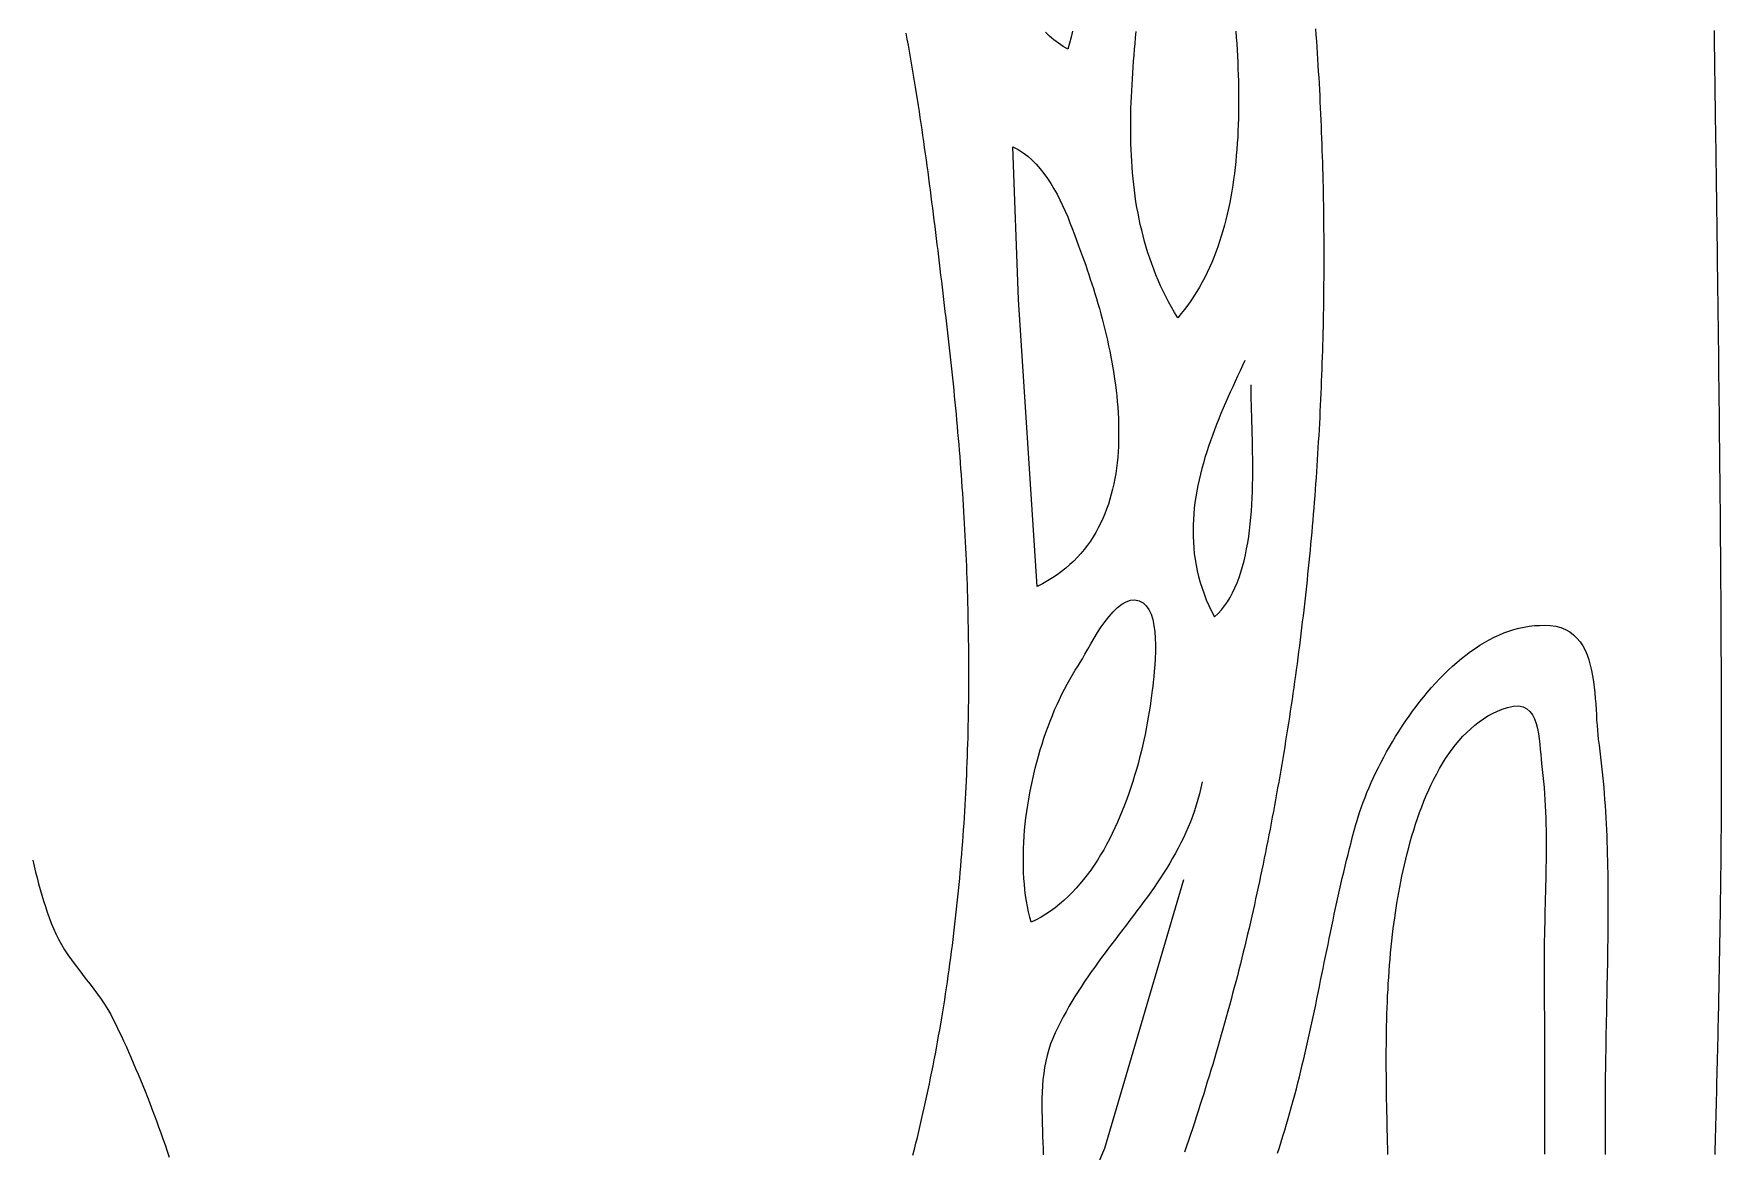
# Model space of a CAD drawing. Header units: millimetres. Extents: x 39 to 1143, y 32 to 1572.
# Drawn here: x 866.2 to 1142.5, y 869.6 to 1052.6 of the extents above; entities that cross this region are included whole.
import ezdxf

# ---------------------------------------------------------------- set-up
doc = ezdxf.new("R2010")
doc.units = ezdxf.units.MM
doc.layers.add('0_0_0', color=3, linetype='Continuous')

msp = doc.modelspace()

# ---------------------------------------------------------------- linework, layer by layer
at = {"layer": '0_0_0'}
for points in [[(1036.26, 1053), (1036.04, 1052.02), (1035.8, 1051.04), (1035.52, 1050.06), (1034.75, 1050.49), (1033.99, 1050.99), (1033.25, 1051.55), (1032.54, 1052.16), (1031.84, 1052.82)], [(1063.03, 1052.98), (1063.1, 1051.96), (1063.17, 1050.94), (1063.23, 1049.91), (1063.29, 1048.89), (1063.34, 1047.87), (1063.38, 1046.84), (1063.42, 1045.82), (1063.45, 1044.79), (1063.47, 1043.77), (1063.48, 1042.74), (1063.49, 1041.72), (1063.48, 1040.7), (1063.47, 1039.68), (1063.45, 1038.67), (1063.42, 1037.65), (1063.38, 1036.64), (1063.33, 1035.64), (1063.27, 1034.63), (1063.2, 1033.63), (1063.11, 1032.64), (1063.02, 1031.65), (1062.91, 1030.67), (1062.8, 1029.69), (1062.67, 1028.72), (1062.53, 1027.75), (1062.37, 1026.79), (1062.21, 1025.84), (1062.03, 1024.9), (1061.83, 1023.96), (1061.62, 1023.03), (1061.4, 1022.11), (1061.17, 1021.2), (1060.91, 1020.3), (1060.65, 1019.4), (1060.37, 1018.52), (1060.07, 1017.65), (1059.75, 1016.79), (1059.43, 1015.94), (1059.08, 1015.1), (1058.72, 1014.27), (1058.34, 1013.46), (1057.94, 1012.66), (1057.52, 1011.87), (1057.09, 1011.09), (1056.64, 1010.33), (1056.17, 1009.58), (1055.68, 1008.84), (1055.17, 1008.13), (1054.64, 1007.42), (1054.09, 1006.73), (1053.52, 1006.06), (1053, 1006.92), (1052.5, 1007.79), (1052.02, 1008.66), (1051.56, 1009.54), (1051.13, 1010.42), (1050.71, 1011.3), (1050.32, 1012.19), (1049.94, 1013.09), (1049.59, 1013.99), (1049.25, 1014.89), (1048.93, 1015.79), (1048.63, 1016.7), (1048.35, 1017.62), (1048.08, 1018.53), (1047.84, 1019.45), (1047.61, 1020.38), (1047.39, 1021.3), (1047.19, 1022.23), (1047.01, 1023.16), (1046.84, 1024.1), (1046.68, 1025.04), (1046.54, 1025.98), (1046.42, 1026.92), (1046.3, 1027.87), (1046.2, 1028.81), (1046.12, 1029.76), (1046.04, 1030.71), (1045.98, 1031.67), (1045.92, 1032.62), (1045.88, 1033.58), (1045.85, 1034.54), (1045.83, 1035.5), (1045.82, 1036.46), (1045.82, 1037.42), (1045.82, 1038.39), (1045.84, 1039.35), (1045.86, 1040.32), (1045.89, 1041.29), (1045.93, 1042.25), (1045.98, 1043.22), (1046.03, 1044.19), (1046.09, 1045.16), (1046.15, 1046.13), (1046.22, 1047.1), (1046.29, 1048.07), (1046.37, 1049.04), (1046.45, 1050.01), (1046.54, 1050.97), (1046.62, 1051.94), (1046.72, 1052.91)], [(1076.08, 1053.36), (1076.15, 1052.36), (1076.22, 1051.37), (1076.29, 1050.37), (1076.36, 1049.38), (1076.42, 1048.38), (1076.48, 1047.39), (1076.54, 1046.39), (1076.6, 1045.4), (1076.65, 1044.4), (1076.71, 1043.41), (1076.76, 1042.41), (1076.81, 1041.42), (1076.86, 1040.42), (1076.9, 1039.43), (1076.95, 1038.43), (1076.99, 1037.44), (1077.03, 1036.44), (1077.07, 1035.45), (1077.1, 1034.45), (1077.14, 1033.45), (1077.17, 1032.46), (1077.2, 1031.46), (1077.23, 1030.47), (1077.26, 1029.47), (1077.28, 1028.48), (1077.31, 1027.48), (1077.33, 1026.48), (1077.35, 1025.49), (1077.36, 1024.49), (1077.38, 1023.5), (1077.39, 1022.5), (1077.4, 1021.51), (1077.41, 1020.51), (1077.42, 1019.52), (1077.43, 1018.52), (1077.43, 1017.53), (1077.43, 1016.53), (1077.43, 1015.54), (1077.43, 1014.54), (1077.43, 1013.55), (1077.42, 1012.55), (1077.41, 1011.56), (1077.41, 1010.56), (1077.39, 1009.57), (1077.38, 1008.57), (1077.37, 1007.58), (1077.35, 1006.59), (1077.33, 1005.59), (1077.31, 1004.6), (1077.29, 1003.61), (1077.26, 1002.61), (1077.23, 1001.62), (1077.21, 1000.63), (1077.17, 999.63), (1077.14, 998.64), (1077.11, 997.65), (1077.07, 996.66), (1077.03, 995.67), (1076.99, 994.67), (1076.95, 993.68), (1076.91, 992.69), (1076.86, 991.7), (1076.81, 990.71), (1076.76, 989.72), (1076.71, 988.73), (1076.66, 987.74), (1076.6, 986.75), (1076.54, 985.76), (1076.48, 984.77), (1076.42, 983.78), (1076.36, 982.79), (1076.29, 981.81), (1076.23, 980.82), (1076.16, 979.83), (1076.09, 978.84), (1076.01, 977.86), (1075.94, 976.87), (1075.86, 975.88), (1075.78, 974.9), (1075.7, 973.91), (1075.62, 972.93), (1075.54, 971.94), (1075.45, 970.96), (1075.36, 969.97), (1075.27, 968.99), (1075.18, 968.01), (1075.08, 967.03), (1074.99, 966.04), (1074.89, 965.06), (1074.79, 964.08), (1074.69, 963.1), (1074.58, 962.12), (1074.48, 961.14), (1074.37, 960.16), (1074.26, 959.18), (1074.15, 958.2), (1074.03, 957.22), (1073.92, 956.24), (1073.8, 955.26), (1073.68, 954.29), (1073.56, 953.31), (1073.43, 952.33), (1073.31, 951.36), (1073.18, 950.38), (1073.05, 949.41), (1072.92, 948.43), (1072.79, 947.46), (1072.65, 946.49), (1072.51, 945.51), (1072.38, 944.54), (1072.23, 943.57), (1072.09, 942.6), (1071.95, 941.63), (1071.8, 940.66), (1071.65, 939.69), (1071.5, 938.72), (1071.35, 937.75), (1071.19, 936.78), (1071.03, 935.82), (1070.88, 934.85), (1070.72, 933.89), (1070.55, 932.92), (1070.39, 931.96), (1070.22, 930.99), (1070.05, 930.03), (1069.88, 929.07), (1069.71, 928.1), (1069.54, 927.14), (1069.36, 926.18), (1069.18, 925.22), (1069, 924.26), (1068.82, 923.3), (1068.63, 922.34), (1068.45, 921.39), (1068.26, 920.43), (1068.07, 919.47), (1067.88, 918.52), (1067.68, 917.56), (1067.49, 916.61), (1067.29, 915.66), (1067.09, 914.7), (1066.89, 913.75), (1066.68, 912.8), (1066.48, 911.85), (1066.27, 910.9), (1066.06, 909.95), (1065.85, 909), (1065.64, 908.06), (1065.41, 907.08), (1065.19, 906.1), (1064.96, 905.13), (1064.73, 904.15), (1064.49, 903.17), (1064.25, 902.2), (1064.01, 901.23), (1063.77, 900.25), (1063.52, 899.28), (1063.28, 898.31), (1063.03, 897.34), (1062.77, 896.37), (1062.51, 895.4), (1062.26, 894.43), (1061.99, 893.46), (1061.73, 892.49), (1061.46, 891.52), (1061.19, 890.55), (1060.92, 889.59), (1060.65, 888.62), (1060.37, 887.66), (1060.09, 886.69), (1059.81, 885.73), (1059.52, 884.77), (1059.24, 883.8), (1058.95, 882.84), (1058.65, 881.88), (1058.36, 880.92), (1058.06, 879.96), (1057.77, 879), (1057.46, 878.04), (1057.16, 877.08), (1056.86, 876.13), (1056.55, 875.17), (1056.24, 874.21), (1055.92, 873.26), (1055.61, 872.3), (1055.29, 871.35), (1054.97, 870.4), (1054.65, 869.44)], [(1141.35, 1053.11), (1141.36, 1052.11), (1141.37, 1051.11), (1141.39, 1050.11), (1141.4, 1049.11), (1141.42, 1048.11), (1141.43, 1047.11), (1141.44, 1046.1), (1141.46, 1045.1), (1141.47, 1044.1), (1141.49, 1043.1), (1141.5, 1042.1), (1141.51, 1041.1), (1141.53, 1040.1), (1141.54, 1039.1), (1141.55, 1038.1), (1141.57, 1037.1), (1141.58, 1036.1), (1141.6, 1035.1), (1141.61, 1034.1), (1141.62, 1033.1), (1141.64, 1032.1), (1141.65, 1031.1), (1141.67, 1030.1), (1141.68, 1029.1), (1141.69, 1028.1), (1141.71, 1027.1), (1141.72, 1026.1), (1141.73, 1025.1), (1141.75, 1024.1), (1141.76, 1023.09), (1141.78, 1022.09), (1141.79, 1021.09), (1141.8, 1020.09), (1141.82, 1019.09), (1141.83, 1018.09), (1141.84, 1017.09), (1141.86, 1016.09), (1141.87, 1015.09), (1141.88, 1014.09), (1141.89, 1013.09), (1141.91, 1012.09), (1141.92, 1011.09), (1141.93, 1010.09), (1141.95, 1009.09), (1141.96, 1008.09), (1141.97, 1007.09), (1141.98, 1006.09), (1142, 1005.09), (1142.01, 1004.09), (1142.02, 1003.08), (1142.03, 1002.08), (1142.05, 1001.08), (1142.06, 1000.08), (1142.07, 999.08), (1142.08, 998.08), (1142.09, 997.08), (1142.1, 996.08), (1142.12, 995.08), (1142.13, 994.08), (1142.14, 993.08), (1142.15, 992.08), (1142.16, 991.08), (1142.17, 990.08), (1142.18, 989.08), (1142.19, 988.08), (1142.2, 987.08), (1142.21, 986.08), (1142.22, 985.08), (1142.23, 984.08), (1142.24, 983.08), (1142.25, 982.07), (1142.26, 981.07), (1142.27, 980.07), (1142.28, 979.07), (1142.29, 978.07), (1142.3, 977.07), (1142.31, 976.07), (1142.32, 975.07), (1142.33, 974.07), (1142.34, 973.07), (1142.35, 972.07), (1142.35, 971.07), (1142.36, 970.07), (1142.37, 969.07), (1142.38, 968.07), (1142.38, 967.07), (1142.39, 966.07), (1142.4, 965.07), (1142.41, 964.07), (1142.41, 963.07), (1142.42, 962.07), (1142.43, 961.07), (1142.43, 960.07), (1142.44, 959.06), (1142.44, 958.06), (1142.45, 957.06), (1142.46, 956.06), (1142.46, 955.06), (1142.47, 954.06), (1142.47, 953.06), (1142.48, 952.06), (1142.48, 951.06), (1142.49, 950.06), (1142.49, 949.06), (1142.49, 948.06), (1142.5, 947.06), (1142.5, 946.06), (1142.5, 945.06), (1142.51, 944.06), (1142.51, 943.06), (1142.51, 942.06), (1142.51, 941.06), (1142.52, 940.06), (1142.52, 939.06), (1142.52, 938.06), (1142.52, 937.06), (1142.52, 936.06), (1142.52, 935.06), (1142.52, 934.06), (1142.52, 933.06), (1142.52, 932.06), (1142.52, 931.06), (1142.52, 930.06), (1142.52, 929.06), (1142.52, 928.06), (1142.51, 927.05), (1142.51, 926.05), (1142.51, 925.05), (1142.5, 924.05), (1142.49, 923.05), (1142.49, 922.05), (1142.48, 921.05), (1142.47, 920.05), (1142.46, 919.05), (1142.45, 918.05), (1142.44, 917.05), (1142.43, 916.05), (1142.42, 915.05), (1142.41, 914.05), (1142.4, 913.05), (1142.38, 912.05), (1142.37, 911.05), (1142.36, 910.05), (1142.34, 909.05), (1142.33, 908.05), (1142.31, 907.05), (1142.29, 906.05), (1142.28, 905.04), (1142.26, 904.04), (1142.24, 903.04), (1142.23, 902.04), (1142.21, 901.04), (1142.19, 900.04), (1142.17, 899.04), (1142.15, 898.04), (1142.13, 897.04), (1142.11, 896.04), (1142.09, 895.04), (1142.07, 894.04), (1142.05, 893.04), (1142.03, 892.04), (1142.01, 891.04), (1141.98, 890.04), (1141.96, 889.04), (1141.94, 888.04), (1141.92, 887.04), (1141.89, 886.04), (1141.87, 885.04), (1141.85, 884.04), (1141.82, 883.04), (1141.8, 882.04), (1141.77, 881.04), (1141.75, 880.04), (1141.73, 879.04), (1141.7, 878.04), (1141.68, 877.04), (1141.65, 876.04), (1141.63, 875.04), (1141.6, 874.04), (1141.58, 873.04), (1141.55, 872.04), (1141.53, 871.04), (1141.5, 870.04), (1141.48, 869.04)], [(1010.16, 868.95), (1010.41, 869.92), (1010.65, 870.88), (1010.88, 871.85), (1011.12, 872.82), (1011.35, 873.79), (1011.57, 874.76), (1011.79, 875.73), (1012.01, 876.71), (1012.23, 877.68), (1012.44, 878.65), (1012.65, 879.63), (1012.85, 880.61), (1013.05, 881.58), (1013.25, 882.56), (1013.44, 883.54), (1013.63, 884.52), (1013.82, 885.5), (1014, 886.48), (1014.18, 887.46), (1014.36, 888.45), (1014.53, 889.43), (1014.7, 890.41), (1014.87, 891.4), (1015.03, 892.38), (1015.19, 893.37), (1015.35, 894.36), (1015.5, 895.35), (1015.65, 896.33), (1015.8, 897.32), (1015.94, 898.31), (1016.08, 899.3), (1016.22, 900.29), (1016.36, 901.29), (1016.49, 902.28), (1016.61, 903.27), (1016.74, 904.26), (1016.86, 905.26), (1016.98, 906.25), (1017.09, 907.25), (1017.2, 908.24), (1017.31, 909.24), (1017.42, 910.23), (1017.52, 911.23), (1017.62, 912.23), (1017.72, 913.23), (1017.81, 914.22), (1017.9, 915.22), (1017.99, 916.22), (1018.07, 917.22), (1018.16, 918.22), (1018.23, 919.22), (1018.31, 920.22), (1018.38, 921.22), (1018.45, 922.22), (1018.52, 923.22), (1018.58, 924.22), (1018.65, 925.22), (1018.7, 926.23), (1018.76, 927.23), (1018.81, 928.23), (1018.86, 929.23), (1018.91, 930.24), (1018.96, 931.24), (1019, 932.24), (1019.04, 933.25), (1019.07, 934.25), (1019.11, 935.25), (1019.14, 936.26), (1019.17, 937.26), (1019.19, 938.26), (1019.22, 939.27), (1019.24, 940.27), (1019.25, 941.28), (1019.27, 942.28), (1019.28, 943.28), (1019.29, 944.29), (1019.3, 945.29), (1019.31, 946.3), (1019.31, 947.3), (1019.31, 948.3), (1019.31, 949.31), (1019.3, 950.31), (1019.29, 951.32), (1019.28, 952.32), (1019.27, 953.32), (1019.26, 954.33), (1019.24, 955.33), (1019.22, 956.33), (1019.2, 957.34), (1019.18, 958.34), (1019.15, 959.34), (1019.12, 960.35), (1019.09, 961.35), (1019.06, 962.35), (1019.02, 963.35), (1018.99, 964.35), (1018.95, 965.36), (1018.9, 966.36), (1018.86, 967.36), (1018.81, 968.36), (1018.76, 969.36), (1018.71, 970.36), (1018.66, 971.36), (1018.61, 972.36), (1018.55, 973.35), (1018.49, 974.35), (1018.43, 975.35), (1018.36, 976.35), (1018.3, 977.35), (1018.23, 978.34), (1018.16, 979.34), (1018.09, 980.33), (1018.02, 981.33), (1017.94, 982.32), (1017.86, 983.32), (1017.78, 984.31), (1017.7, 985.31), (1017.62, 986.3), (1017.53, 987.29), (1017.45, 988.28), (1017.36, 989.27), (1017.27, 990.26), (1017.17, 991.25), (1017.08, 992.24), (1016.98, 993.23), (1016.89, 994.22), (1016.79, 995.21), (1016.68, 996.19), (1016.58, 997.18), (1016.48, 998.16), (1016.37, 999.15), (1016.26, 1000.13), (1016.15, 1001.11), (1016.04, 1002.1), (1015.92, 1003.08), (1015.81, 1004.06), (1015.69, 1005.06), (1015.57, 1006.06), (1015.45, 1007.06), (1015.34, 1008.06), (1015.22, 1009.06), (1015.1, 1010.06), (1014.98, 1011.06), (1014.86, 1012.05), (1014.74, 1013.05), (1014.62, 1014.05), (1014.5, 1015.05), (1014.38, 1016.04), (1014.26, 1017.04), (1014.14, 1018.04), (1014.02, 1019.03), (1013.9, 1020.03), (1013.77, 1021.02), (1013.65, 1022.01), (1013.52, 1023.01), (1013.4, 1024), (1013.27, 1024.99), (1013.14, 1025.99), (1013.01, 1026.98), (1012.88, 1027.97), (1012.75, 1028.96), (1012.62, 1029.95), (1012.48, 1030.94), (1012.35, 1031.93), (1012.21, 1032.92), (1012.07, 1033.91), (1011.93, 1034.9), (1011.79, 1035.89), (1011.64, 1036.88), (1011.49, 1037.87), (1011.35, 1038.86), (1011.2, 1039.84), (1011.05, 1040.83), (1010.89, 1041.82), (1010.74, 1042.8), (1010.58, 1043.79), (1010.42, 1044.78), (1010.25, 1045.76), (1010.09, 1046.75), (1009.92, 1047.73), (1009.75, 1048.72), (1009.58, 1049.7), (1009.4, 1050.68), (1009.23, 1051.67), (1009.05, 1052.65)], [(1064.52, 999.06), (1064.12, 998.21), (1063.72, 997.35), (1063.31, 996.49), (1062.91, 995.63), (1062.52, 994.76), (1062.12, 993.89), (1061.73, 993.01), (1061.34, 992.13), (1060.97, 991.25), (1060.59, 990.37), (1060.23, 989.48), (1059.87, 988.59), (1059.53, 987.69), (1059.19, 986.79), (1058.87, 985.89), (1058.56, 984.99), (1058.26, 984.08), (1057.98, 983.17), (1057.71, 982.26), (1057.46, 981.35), (1057.23, 980.43), (1057.01, 979.51), (1056.81, 978.59), (1056.64, 977.67), (1056.48, 976.75), (1056.34, 975.82), (1056.23, 974.89), (1056.14, 973.96), (1056.07, 973.03), (1056.03, 972.1), (1056.02, 971.16), (1056.03, 970.23), (1056.07, 969.29), (1056.14, 968.36), (1056.23, 967.42), (1056.36, 966.48), (1056.52, 965.54), (1056.72, 964.6), (1056.94, 963.66), (1057.2, 962.71), (1057.49, 961.77), (1057.83, 960.83), (1058.19, 959.89), (1058.6, 958.94), (1059.04, 958), (1059.52, 957.06), (1060.11, 957.61), (1060.66, 958.21), (1061.17, 958.86), (1061.65, 959.54), (1062.09, 960.26), (1062.51, 961.02), (1062.89, 961.82), (1063.24, 962.65), (1063.57, 963.51), (1063.87, 964.39), (1064.14, 965.31), (1064.38, 966.25), (1064.61, 967.21), (1064.8, 968.19), (1064.98, 969.19), (1065.14, 970.21), (1065.27, 971.24), (1065.39, 972.29), (1065.49, 973.34), (1065.58, 974.41), (1065.65, 975.48), (1065.7, 976.55), (1065.74, 977.63), (1065.77, 978.7), (1065.79, 979.78), (1065.8, 980.85), (1065.8, 981.91), (1065.79, 982.97), (1065.78, 984.02), (1065.76, 985.05), (1065.74, 986.07), (1065.71, 987.08), (1065.69, 988.06), (1065.66, 989.03), (1065.63, 989.97), (1065.6, 990.89), (1065.58, 991.79), (1065.56, 992.65), (1065.54, 993.49), (1065.53, 994.29), (1065.52, 995.06)], [(1069.87, 869.26), (1070.17, 870.19), (1070.46, 871.13), (1070.75, 872.06), (1071.05, 873.02), (1071.34, 873.99), (1071.62, 874.95), (1071.9, 875.92), (1072.17, 876.89), (1072.44, 877.86), (1072.7, 878.84), (1072.95, 879.81), (1073.2, 880.79), (1073.45, 881.76), (1073.69, 882.74), (1073.92, 883.72), (1074.15, 884.7), (1074.38, 885.68), (1074.61, 886.67), (1074.83, 887.65), (1075.05, 888.63), (1075.26, 889.62), (1075.48, 890.6), (1075.69, 891.59), (1075.9, 892.58), (1076.11, 893.56), (1076.31, 894.55), (1076.51, 895.54), (1076.72, 896.53), (1076.92, 897.52), (1077.12, 898.5), (1077.32, 899.49), (1077.52, 900.48), (1077.73, 901.47), (1077.93, 902.46), (1078.13, 903.45), (1078.33, 904.43), (1078.54, 905.42), (1078.74, 906.41), (1078.95, 907.39), (1079.16, 908.38), (1079.37, 909.37), (1079.58, 910.35), (1079.8, 911.33), (1080.02, 912.32), (1080.24, 913.3), (1080.46, 914.28), (1080.69, 915.26), (1080.92, 916.24), (1081.16, 917.22), (1081.4, 918.19), (1081.65, 919.17), (1081.9, 920.14), (1082.15, 921.12), (1082.41, 922.09), (1082.68, 923.06), (1082.88, 923.76), (1083.1, 924.48), (1083.35, 925.22), (1083.61, 925.97), (1083.89, 926.74), (1084.19, 927.52), (1084.51, 928.32), (1084.85, 929.12), (1085.21, 929.94), (1085.59, 930.76), (1085.98, 931.59), (1086.39, 932.42), (1086.82, 933.26), (1087.26, 934.11), (1087.72, 934.95), (1088.2, 935.8), (1088.7, 936.64), (1089.2, 937.48), (1089.73, 938.32), (1090.27, 939.16), (1090.82, 939.98), (1091.39, 940.81), (1091.97, 941.62), (1092.57, 942.42), (1093.18, 943.21), (1093.8, 943.99), (1094.44, 944.76), (1095.09, 945.51), (1095.75, 946.24), (1096.42, 946.96), (1097.11, 947.66), (1097.8, 948.34), (1098.51, 949), (1099.23, 949.63), (1099.96, 950.24), (1100.7, 950.82), (1101.45, 951.38), (1102.2, 951.91), (1102.97, 952.42), (1103.75, 952.89), (1104.53, 953.33), (1105.32, 953.73), (1106.12, 954.1), (1106.93, 954.44), (1107.75, 954.74), (1108.57, 955), (1109.4, 955.22), (1110.24, 955.4), (1111.08, 955.54), (1111.93, 955.64), (1112.78, 955.69), (1113.64, 955.7), (1114.51, 955.66), (1115.43, 955.53), (1116.27, 955.31), (1117.04, 955.01), (1117.73, 954.61), (1118.35, 954.14), (1118.9, 953.6), (1119.4, 953), (1119.83, 952.33), (1120.22, 951.61), (1120.55, 950.84), (1120.83, 950.04), (1121.08, 949.19), (1121.29, 948.32), (1121.46, 947.42), (1121.6, 946.51), (1121.72, 945.59), (1121.82, 944.66), (1121.9, 943.73), (1121.97, 942.81), (1122.02, 941.9), (1122.07, 941.01), (1122.12, 940.14), (1122.18, 939.31), (1122.24, 938.51), (1122.31, 937.76), (1122.39, 937.06), (1122.53, 936.08), (1122.65, 935.09), (1122.77, 934.11), (1122.88, 933.12), (1122.99, 932.13), (1123.09, 931.14), (1123.18, 930.15), (1123.27, 929.16), (1123.35, 928.17), (1123.42, 927.17), (1123.49, 926.18), (1123.55, 925.18), (1123.61, 924.18), (1123.67, 923.18), (1123.71, 922.18), (1123.76, 921.18), (1123.8, 920.18), (1123.83, 919.18), (1123.86, 918.18), (1123.89, 917.18), (1123.91, 916.17), (1123.93, 915.17), (1123.94, 914.16), (1123.95, 913.16), (1123.96, 912.15), (1123.97, 911.15), (1123.97, 910.14), (1123.97, 909.13), (1123.97, 908.13), (1123.96, 907.12), (1123.95, 906.11), (1123.94, 905.1), (1123.93, 904.1), (1123.92, 903.09), (1123.91, 902.08), (1123.89, 901.08), (1123.87, 900.07), (1123.85, 899.06), (1123.83, 898.06), (1123.81, 897.05), (1123.79, 896.04), (1123.77, 895.04), (1123.75, 894.03), (1123.73, 893.03), (1123.71, 892.03), (1123.69, 891.02), (1123.67, 890.02), (1123.65, 889.02), (1123.63, 888.02), (1123.61, 887.02), (1123.6, 886.02), (1123.58, 885.02), (1123.57, 884.02), (1123.55, 883.02), (1123.54, 882.03), (1123.54, 881.03), (1123.53, 880.04), (1123.53, 879.05), (1123.52, 878.06), (1123.52, 877.06), (1123.52, 876.06), (1123.52, 875.06), (1123.52, 874.06), (1123.52, 873.06), (1123.52, 872.06), (1123.51, 871.06), (1123.51, 870.06), (1123.51, 869.06)], [(1107.5, 942.26), (1108.48, 942.48), (1109.33, 942.5), (1110.06, 942.35), (1110.67, 942.04), (1111.18, 941.59), (1111.61, 941.02), (1111.95, 940.36), (1112.22, 939.61), (1112.44, 938.8), (1112.6, 937.95), (1112.72, 937.08), (1112.82, 936.21), (1112.89, 935.35), (1112.96, 934.52), (1113.02, 933.75), (1113.1, 933.06), (1113.22, 932.08), (1113.33, 931.09), (1113.43, 930.11), (1113.51, 929.12), (1113.59, 928.12), (1113.65, 927.13), (1113.7, 926.13), (1113.75, 925.13), (1113.78, 924.13), (1113.81, 923.13), (1113.83, 922.13), (1113.84, 921.12), (1113.85, 920.12), (1113.85, 919.11), (1113.84, 918.1), (1113.83, 917.09), (1113.82, 916.08), (1113.8, 915.08), (1113.78, 914.07), (1113.76, 913.06), (1113.73, 912.05), (1113.71, 911.04), (1113.68, 910.04), (1113.65, 909.03), (1113.63, 908.03), (1113.61, 907.03), (1113.58, 906.02), (1113.56, 905.02), (1113.55, 904.03), (1113.54, 903.03), (1113.53, 902.04), (1113.52, 901.05), (1113.52, 900.06), (1113.53, 899.06), (1113.53, 898.06), (1113.54, 897.06), (1113.54, 896.06), (1113.55, 895.06), (1113.55, 894.07), (1113.55, 893.07), (1113.56, 892.07), (1113.56, 891.07), (1113.57, 890.07), (1113.57, 889.07), (1113.57, 888.07), (1113.57, 887.08), (1113.58, 886.08), (1113.58, 885.08), (1113.58, 884.08), (1113.58, 883.08), (1113.59, 882.08), (1113.59, 881.08), (1113.59, 880.08), (1113.59, 879.08), (1113.59, 878.09), (1113.6, 877.09), (1113.6, 876.09), (1113.6, 875.09), (1113.6, 874.09), (1113.6, 873.09), (1113.6, 872.09), (1113.6, 871.09), (1113.6, 870.09), (1113.6, 869.1)], [(1087.93, 869.07), (1087.9, 870.07), (1087.88, 871.07), (1087.85, 872.07), (1087.83, 873.07), (1087.81, 874.07), (1087.79, 875.07), (1087.77, 876.07), (1087.75, 877.07), (1087.73, 878.07), (1087.71, 879.07), (1087.7, 880.06), (1087.69, 881.06), (1087.68, 882.06), (1087.67, 883.06), (1087.67, 884.06), (1087.67, 885.06), (1087.67, 886.06), (1087.68, 887.06), (1087.69, 888.06), (1087.7, 889.05), (1087.72, 890.05), (1087.75, 891.05), (1087.78, 892.05), (1087.81, 893.05), (1087.85, 894.05), (1087.89, 895.05), (1087.95, 896.05), (1088, 897.05), (1088.06, 898.05), (1088.13, 899.05), (1088.21, 900.05), (1088.29, 901.05), (1088.38, 902.05), (1088.48, 903.05), (1088.59, 904.05), (1088.7, 905.05), (1088.82, 906.06), (1088.95, 907.06), (1089.05, 907.81), (1089.16, 908.59), (1089.29, 909.39), (1089.42, 910.22), (1089.56, 911.06), (1089.71, 911.93), (1089.87, 912.81), (1090.04, 913.7), (1090.23, 914.61), (1090.43, 915.53), (1090.64, 916.46), (1090.86, 917.4), (1091.09, 918.35), (1091.34, 919.3), (1091.6, 920.25), (1091.87, 921.21), (1092.16, 922.17), (1092.47, 923.12), (1092.79, 924.07), (1093.12, 925.02), (1093.47, 925.96), (1093.84, 926.89), (1094.22, 927.82), (1094.62, 928.73), (1095.03, 929.63), (1095.47, 930.51), (1095.92, 931.38), (1096.39, 932.23), (1096.88, 933.05), (1097.39, 933.86), (1097.91, 934.65), (1098.46, 935.41), (1099.02, 936.14), (1099.61, 936.84), (1100.22, 937.52), (1100.85, 938.16), (1101.5, 938.77), (1102.17, 939.35), (1102.86, 939.88), (1103.58, 940.39), (1104.31, 940.85), (1105.08, 941.26), (1105.86, 941.64), (1106.67, 941.97), (1107.5, 942.26)], [(1057.52, 930.06), (1057.32, 929.08), (1057.09, 928.12), (1056.83, 927.17), (1056.56, 926.23), (1056.26, 925.31), (1055.93, 924.41), (1055.59, 923.51), (1055.23, 922.63), (1054.85, 921.76), (1054.45, 920.9), (1054.03, 920.05), (1053.59, 919.21), (1053.14, 918.38), (1052.68, 917.56), (1052.2, 916.74), (1051.71, 915.93), (1051.21, 915.13), (1050.69, 914.34), (1050.17, 913.55), (1049.63, 912.77), (1049.09, 911.99), (1048.54, 911.22), (1047.98, 910.45), (1047.41, 909.68), (1046.84, 908.92), (1046.27, 908.16), (1045.69, 907.39), (1045.11, 906.63), (1044.53, 905.87), (1043.95, 905.11), (1043.37, 904.35), (1042.78, 903.59), (1042.2, 902.82), (1041.63, 902.06), (1041.05, 901.28), (1040.48, 900.51), (1039.92, 899.73), (1039.36, 898.95), (1038.81, 898.16), (1038.27, 897.36), (1037.73, 896.56), (1037.21, 895.75), (1036.69, 894.93), (1036.19, 894.11), (1035.7, 893.28), (1035.22, 892.43), (1034.76, 891.58), (1034.31, 890.72), (1033.87, 889.84), (1033.46, 888.96), (1033.06, 888.06), (1032.69, 887.15), (1032.38, 886.22), (1032.12, 885.26), (1031.89, 884.3), (1031.71, 883.31), (1031.56, 882.31), (1031.45, 881.3), (1031.37, 880.29), (1031.31, 879.26), (1031.28, 878.23), (1031.27, 877.19), (1031.27, 876.16), (1031.29, 875.12), (1031.32, 874.08), (1031.35, 873.05), (1031.39, 872.03), (1031.43, 871.01), (1031.47, 870), (1031.5, 869.01)], [(866, 917.24), (866.23, 916.27), (866.47, 915.3), (866.71, 914.34), (866.97, 913.38), (867.23, 912.44), (867.5, 911.5), (867.79, 910.57), (868.08, 909.64), (868.39, 908.73), (868.71, 907.83), (869.04, 906.94), (869.38, 906.06), (869.77, 905.16), (870.21, 904.28), (870.69, 903.42), (871.21, 902.58), (871.76, 901.75), (872.33, 900.93), (872.93, 900.12), (873.53, 899.32), (874.15, 898.52), (874.77, 897.72), (875.39, 896.92), (876.01, 896.12), (876.61, 895.3), (877.19, 894.48), (877.75, 893.65), (878.29, 892.8), (878.79, 891.94), (879.25, 891.06), (879.66, 890.22), (880.07, 889.37), (880.47, 888.51), (880.88, 887.64), (881.28, 886.76), (881.68, 885.87), (882.07, 884.97), (882.47, 884.06), (882.86, 883.14), (883.25, 882.22), (883.64, 881.28), (884.02, 880.34), (884.41, 879.39), (884.78, 878.44), (885.16, 877.47), (885.53, 876.51), (885.9, 875.53), (886.26, 874.55), (886.62, 873.57), (886.98, 872.58), (887.33, 871.59), (887.67, 870.6), (888.02, 869.6), (888.36, 868.6)], [(1033.52, 851.06), (1041.6, 870.06), (1054.52, 914.06)]]:
    msp.add_lwpolyline(points, dxfattribs=at)
for points in [[(1026.52, 1034.06), (1027.37, 1033.6), (1028.18, 1033.07), (1028.94, 1032.49), (1029.66, 1031.86), (1030.35, 1031.18), (1030.99, 1030.45), (1031.61, 1029.68), (1032.19, 1028.88), (1032.73, 1028.04), (1033.25, 1027.17), (1033.75, 1026.28), (1034.22, 1025.37), (1034.66, 1024.44), (1035.08, 1023.51), (1035.49, 1022.56), (1035.87, 1021.61), (1036.24, 1020.66), (1036.6, 1019.71), (1036.95, 1018.78), (1037.28, 1017.85), (1037.61, 1016.94), (1037.93, 1016.06), (1038.18, 1015.36), (1038.44, 1014.64), (1038.69, 1013.9), (1038.95, 1013.16), (1039.2, 1012.39), (1039.45, 1011.62), (1039.7, 1010.83), (1039.95, 1010.03), (1040.2, 1009.22), (1040.44, 1008.39), (1040.68, 1007.56), (1040.91, 1006.71), (1041.14, 1005.86), (1041.36, 1004.99), (1041.58, 1004.12), (1041.79, 1003.24), (1041.99, 1002.36), (1042.19, 1001.46), (1042.38, 1000.57), (1042.55, 999.66), (1042.72, 998.76), (1042.88, 997.84), (1043.03, 996.93), (1043.17, 996.01), (1043.3, 995.09), (1043.41, 994.17), (1043.52, 993.25), (1043.61, 992.32), (1043.68, 991.4), (1043.74, 990.48), (1043.79, 989.56), (1043.83, 988.64), (1043.84, 987.73), (1043.84, 986.81), (1043.83, 985.9), (1043.8, 985), (1043.75, 984.1), (1043.68, 983.21), (1043.59, 982.32), (1043.48, 981.44), (1043.36, 980.57), (1043.21, 979.71), (1043.04, 978.85), (1042.85, 978), (1042.64, 977.17), (1042.41, 976.34), (1042.15, 975.53), (1041.87, 974.72), (1041.57, 973.93), (1041.24, 973.16), (1040.89, 972.39), (1040.51, 971.64), (1040.1, 970.91), (1039.67, 970.19), (1039.21, 969.48), (1038.72, 968.8), (1038.21, 968.12), (1037.66, 967.47), (1037.09, 966.84), (1036.49, 966.22), (1035.85, 965.63), (1035.19, 965.05), (1034.49, 964.5), (1033.77, 963.96), (1033.01, 963.45), (1032.21, 962.96), (1031.39, 962.5), (1030.52, 962.06), (1027.43, 1009.06)], [(1029.52, 907.06), (1029.3, 907.9), (1029.09, 908.76), (1028.91, 909.64), (1028.75, 910.53), (1028.61, 911.44), (1028.5, 912.36), (1028.4, 913.3), (1028.33, 914.25), (1028.27, 915.21), (1028.24, 916.18), (1028.23, 917.16), (1028.23, 918.14), (1028.26, 919.14), (1028.3, 920.14), (1028.36, 921.15), (1028.44, 922.16), (1028.54, 923.18), (1028.66, 924.19), (1028.79, 925.21), (1028.94, 926.23), (1029.11, 927.25), (1029.29, 928.27), (1029.49, 929.29), (1029.71, 930.3), (1029.94, 931.31), (1030.18, 932.31), (1030.44, 933.31), (1030.71, 934.29), (1031, 935.28), (1031.3, 936.25), (1031.61, 937.21), (1031.94, 938.16), (1032.28, 939.1), (1032.63, 940.02), (1032.99, 940.93), (1033.36, 941.83), (1033.75, 942.71), (1034.15, 943.57), (1034.55, 944.42), (1034.97, 945.25), (1035.4, 946.05), (1035.83, 946.84), (1036.28, 947.6), (1036.73, 948.34), (1037.19, 949.06), (1037.52, 949.58), (1037.9, 950.23), (1038.32, 950.98), (1038.78, 951.8), (1039.29, 952.68), (1039.83, 953.6), (1040.4, 954.52), (1041, 955.44), (1041.63, 956.33), (1042.28, 957.16), (1042.95, 957.92), (1043.64, 958.59), (1044.34, 959.14), (1045.05, 959.54), (1045.77, 959.79), (1046.5, 959.85), (1047.22, 959.71), (1047.84, 959.39), (1048.37, 958.9), (1048.8, 958.26), (1049.15, 957.5), (1049.41, 956.63), (1049.61, 955.67), (1049.75, 954.65), (1049.83, 953.58), (1049.87, 952.48), (1049.86, 951.37), (1049.82, 950.28), (1049.76, 949.21), (1049.68, 948.2), (1049.59, 947.26), (1049.5, 946.41), (1049.41, 945.67), (1049.34, 945.06), (1049.23, 944.2), (1049.11, 943.33), (1048.98, 942.44), (1048.84, 941.54), (1048.69, 940.63), (1048.52, 939.71), (1048.35, 938.77), (1048.16, 937.83), (1047.95, 936.88), (1047.74, 935.93), (1047.51, 934.96), (1047.27, 934), (1047.01, 933.03), (1046.74, 932.06), (1046.46, 931.09), (1046.16, 930.12), (1045.84, 929.15), (1045.52, 928.18), (1045.17, 927.22), (1044.82, 926.27), (1044.44, 925.32), (1044.06, 924.37), (1043.65, 923.44), (1043.23, 922.52), (1042.8, 921.6), (1042.34, 920.7), (1041.87, 919.82), (1041.39, 918.94), (1040.89, 918.09), (1040.37, 917.25), (1039.83, 916.43), (1039.27, 915.62), (1038.7, 914.84), (1038.11, 914.08), (1037.5, 913.34), (1036.87, 912.63), (1036.22, 911.94), (1035.56, 911.28), (1034.87, 910.64), (1034.17, 910.03), (1033.45, 909.46), (1032.7, 908.91), (1031.94, 908.4), (1031.15, 907.92), (1030.35, 907.47)]]:
    msp.add_lwpolyline(points, close=True, dxfattribs=at)

doc.saveas('drawing.dxf')
